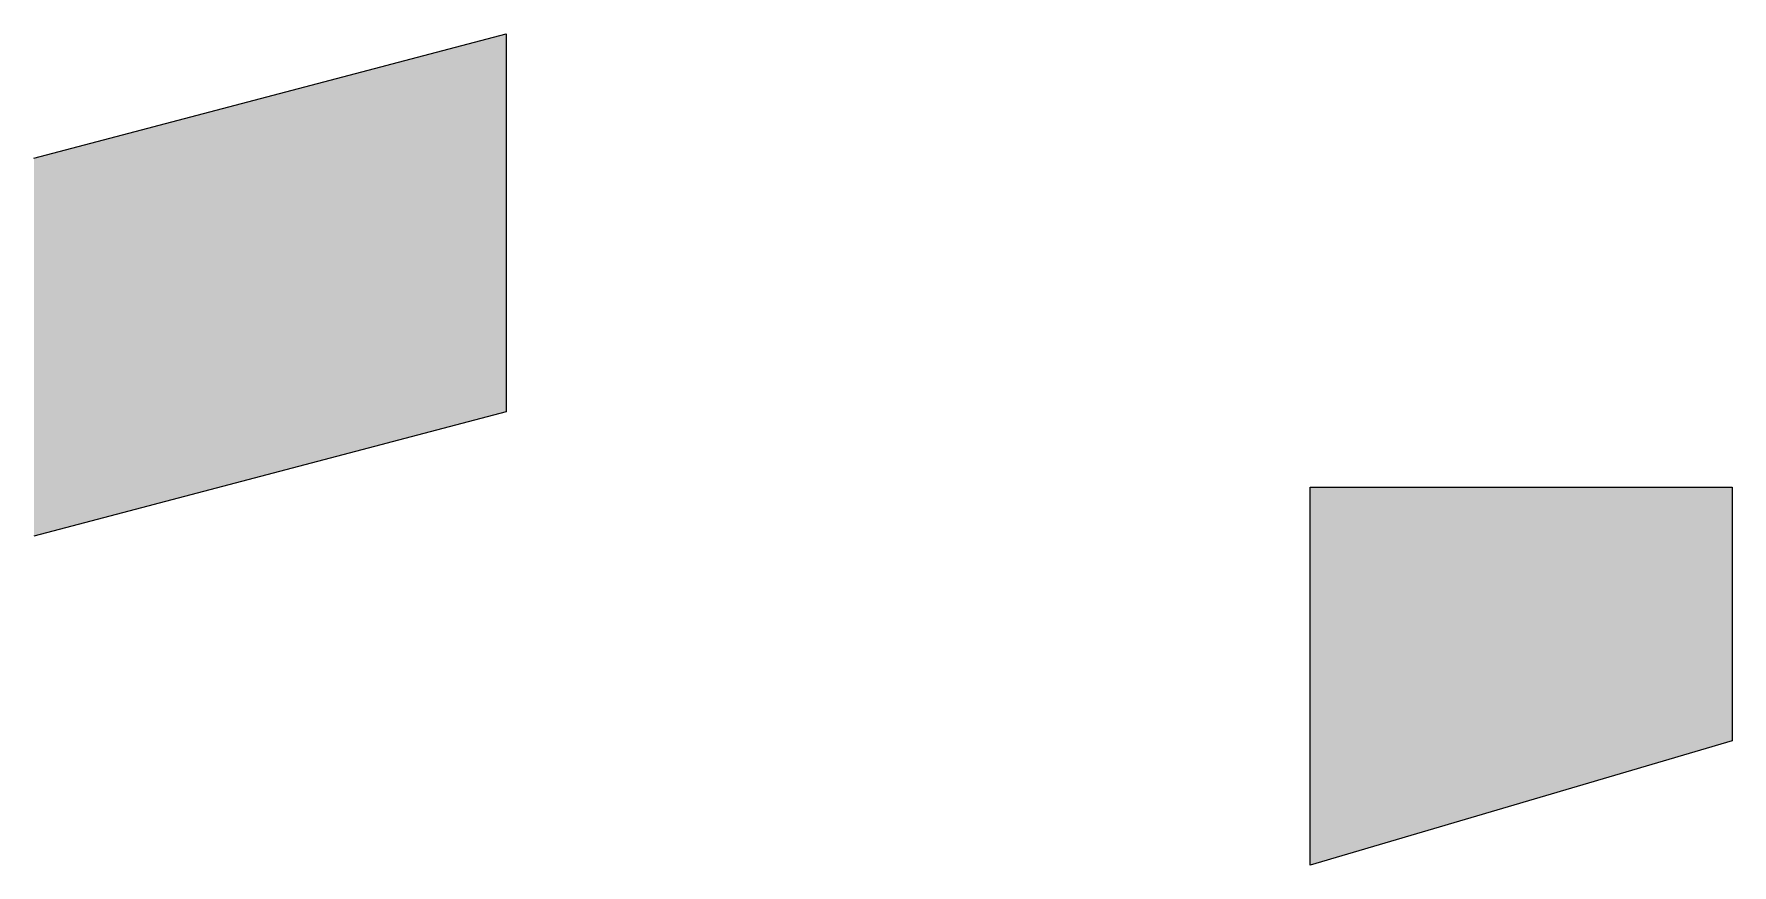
# Model space of a CAD drawing. Header units: millimetres. Extents: x 6614975 to 6624097, y 8742145 to 8746891.
# Drawn here: x 6620057.1 to 6620193.9, y 8742145.3 to 8742212.3 of the extents above; entities that cross this region are included whole.
import ezdxf

# ---------------------------------------------------------------- set-up
doc = ezdxf.new("R2010")
doc.units = ezdxf.units.MM

msp = doc.modelspace()

# ---------------------------------------------------------------- hatches: boundary and pattern name
at = {"true_color": 0x636466}
h = msp.add_hatch(color=251, dxfattribs=at)
h.dxf.hatch_style = 1
h.paths.add_polyline_path([(6620095.186, 8742212.274), (6620057.134, 8742202.274), (6620057.134, 8742171.824), (6620095.186, 8742181.824)])
h = msp.add_hatch(color=251, dxfattribs=at)
h.dxf.hatch_style = 1
h.paths.add_polyline_path([(6620193.945, 8742175.774), (6620159.945, 8742175.774), (6620159.945, 8742145.324), (6620193.945, 8742155.324)])

# ---------------------------------------------------------------- linework, layer by layer
at = {"color": 7, "true_color": 0xffffff}
for p, q in [((6620057.134, 8742202.274), (6620095.186, 8742212.274)), ((6620095.186, 8742212.274), (6620095.186, 8742181.824)), ((6620095.186, 8742181.824), (6620057.134, 8742171.824)), ((6620159.945, 8742175.774), (6620193.945, 8742175.774)), ((6620159.945, 8742145.324), (6620159.945, 8742175.774)), ((6620193.945, 8742175.774), (6620193.945, 8742155.324)), ((6620193.945, 8742155.324), (6620159.945, 8742145.324))]:
    msp.add_line(p, q, dxfattribs=at)

doc.saveas('drawing.dxf')
